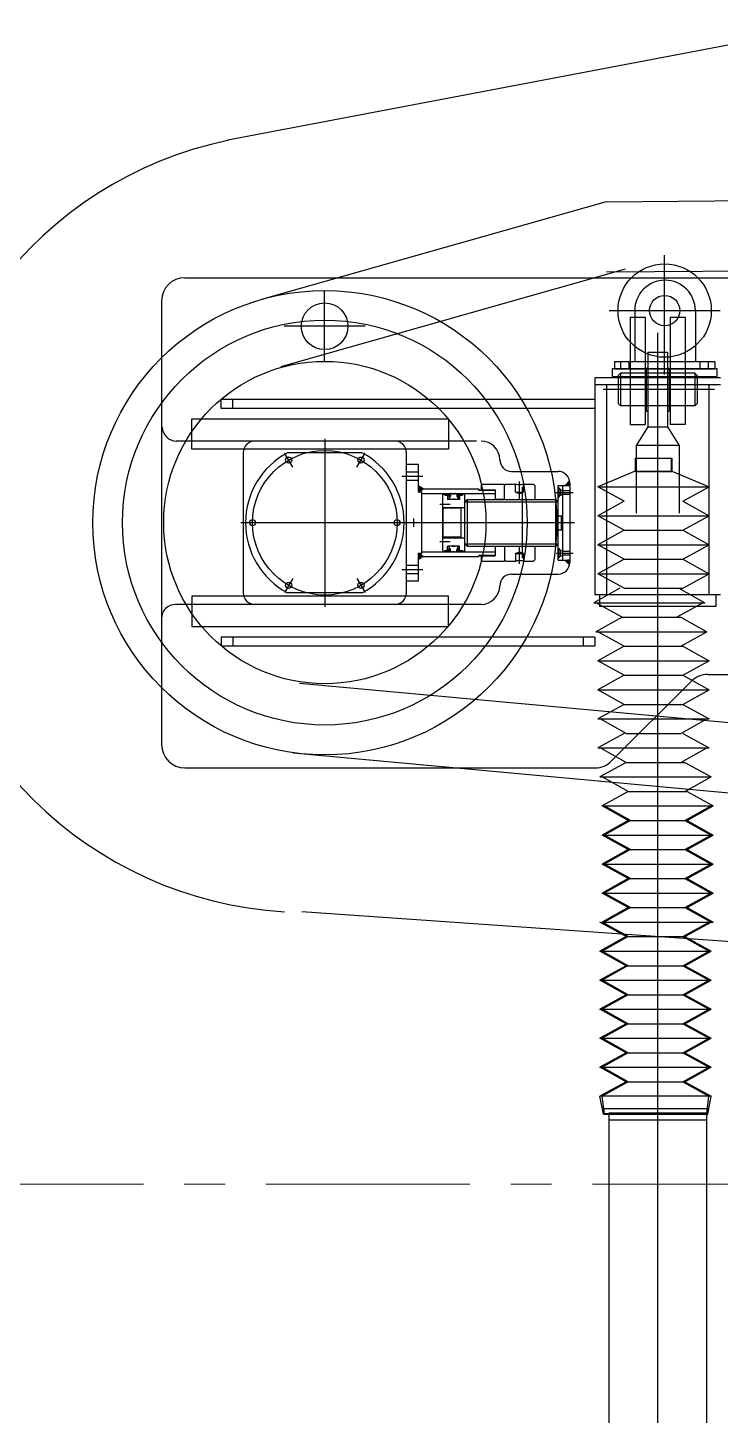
# Model space of a CAD drawing. Extents: x -114252 to 133381, y -28335 to 130380.
# Drawn here: x 59206 to 60690, y 11114 to 14087 of the extents above; entities that cross this region are included whole.
import ezdxf

# ---------------------------------------------------------------- set-up
doc = ezdxf.new("R2010")
doc.units = 0
doc.header["$LTSCALE"] = 3.5
doc.header["$MEASUREMENT"] = 0
doc.linetypes.add('CENTER', pattern=[2, 1.25, -0.25, 0.25, -0.25])
doc.layers.get('0').update_dxf_attribs({"linetype": 'CONTINUOUS'})
doc.layers.add('CENTRELINES', color=1, linetype='CENTER', lineweight=5)
doc.layers.add('piplayeq', color=200, linetype='CONTINUOUS')

# ---------------------------------------------------------------- blocks, each defined once
blk = doc.blocks.new('tensioner_profile')
h = blk.add_hatch()
h.set_pattern_fill('_USER', color=256, angle=135, style=0, pattern_type=0)
h.set_pattern_definition([(315, (56203.4401, 3359.193), (0.707106781, 0.707106781), [])])
h.paths.add_polyline_path([(-2994.4, 1351.1), (-2998.4, 1351.1), (-2998.4, 1337.4), (-2987.4, 1344.1)])
h.paths.add_polyline_path([(-2998.4, 1482.1), (-2994.4, 1482.1), (-2987.4, 1489.1), (-2998.4, 1495.8)])
h = blk.add_hatch()
h.set_pattern_fill('_USER', color=256, scale=0.1, angle=135, style=0, pattern_type=0)
h.set_pattern_definition([(315, (56121.64565, 2061.51827), (0.07071067812, 0.07071067812), [])])
h.paths.add_polyline_path([(-2684.1, 1336.6), (-2673.9, 1326.6, 0.050253), (-2673.4, 1331.6), (-2673.4, 1336.6)])
h.paths.add_polyline_path([(-2673.4, 1501.6, 0.050253), (-2673.9, 1506.6), (-2683.4, 1496.6), (-2673.4, 1496.6)])
h = blk.add_hatch()
h.set_pattern_fill('ANSI31', color=256, scale=20, angle=90, style=0)
h.set_pattern_definition([(45, (56181.4401, 1576.2352), (1.76776695, -1.76776695), [])])
h.paths.add_polyline_path([(-2941.4, 1479.1), (-2932.7, 1479.1), (-2932.7, 1474.6, -0.414214), (-2933.3, 1474), (-2934.5, 1474, -0.342487), (-2935.1, 1474.5), (-2935.1, 1475.7), (-2941.4, 1475.7)])
h = blk.add_hatch()
h.set_pattern_fill('ANSI31', color=256, scale=20, angle=90, style=0)
h.set_pattern_definition([(45, (56184.4401, 1576.2352), (1.76776695, -1.76776695), [])])
h.paths.add_polyline_path([(-2910.3, 1474, 0.342487), (-2909.7, 1474.5), (-2909.7, 1472.9, 0.342487), (-2910.3, 1473.4), (-2911.5, 1473.4, -0.414214), (-2912.7, 1474.6), (-2912.7, 1478.3), (-2915.2, 1479.1), (-2915.2, 1473.8, 0.238005), (-2914.7, 1472.8), (-2913.6, 1472.5, -0.323836), (-2912.7, 1471.3), (-2912.7, 1466.6), (-2909.7, 1467.1), (-2909.7, 1475.7), (-2903.3, 1475.7), (-2903.3, 1479.1), (-2912.1, 1479.1), (-2912.1, 1474.6, 0.414214), (-2911.5, 1474)])
h = blk.add_hatch()
h.set_pattern_fill('ANSI31', color=256, scale=20, angle=90, style=0)
h.set_pattern_definition([(315, (56181.4401, 1256.9416), (1.76776695, 1.76776695), [])])
h.paths.add_polyline_path([(-2941.4, 1354.1), (-2932.7, 1354.1), (-2932.7, 1358.6, 0.414214), (-2933.3, 1359.2), (-2934.5, 1359.2, 0.342487), (-2935.1, 1358.7), (-2935.1, 1357.5), (-2941.4, 1357.5)])
h = blk.add_hatch()
h.set_pattern_fill('ANSI31', color=256, scale=20, angle=90, style=0)
h.set_pattern_definition([(315, (56184.4401, 1256.9416), (1.76776695, 1.76776695), [])])
h.paths.add_polyline_path([(-2910.3, 1359.2, -0.342487), (-2909.7, 1358.7), (-2909.7, 1360.2, -0.342487), (-2910.3, 1359.8), (-2911.5, 1359.8, 0.414214), (-2912.7, 1358.6), (-2912.7, 1354.9), (-2915.2, 1354.1), (-2915.2, 1359.4, -0.238005), (-2914.7, 1360.3), (-2913.6, 1360.7, 0.323836), (-2912.7, 1361.9), (-2912.7, 1366.6), (-2909.7, 1366.1), (-2909.7, 1357.5), (-2903.3, 1357.5), (-2903.3, 1354.1), (-2912.1, 1354.1), (-2912.1, 1358.6, -0.414214), (-2911.5, 1359.2)])
for p, q in [((-2138, 2477), (-3406.5, 2236)), ((-2595.6, 2104.2), (2374.4, 2142.6)), ((-2595.6, 2104.2), (-3333.9, 1895.1)), ((-2594.4, 1954.2), (2375.5, 1992.6)), ((-3498.4, 1941.6), (-2098.4, 1941.6)), ((-2554.7, 1959.8), (-3293, 1750.8)), ((-3548.4, 1891.6), (-3548.4, 941.6)), ((-2544, 1856.9), (-2544, 1626.9)), ((-2544, 1856.9), (-2512, 1856.9)), ((-2512, 1856.9), (-2512, 1626.9)), ((-2458, 1856.9), (-2458, 1626.9)), ((-2458, 1856.9), (-2426, 1856.9)), ((-2426, 1856.9), (-2426, 1626.9)), ((-2485, 1823.7), (-2485, -2314.6)), ((-2563.8, 1746.1), (-2563.8, 1762.1)), ((-2546.3, 1746.1), (-2546.3, 1762.1)), ((-2506, 1781.9), (-2464, 1781.9)), ((-2506, 1781.9), (-2506, 1621.9)), ((-2464, 1781.9), (-2464, 1621.9)), ((-2393.8, 1746.1), (-2393.8, 1762.1)), ((-2376.3, 1746.1), (-2376.3, 1762.1)), ((-2620, 1727.1), (-2620, 1262.1)), ((-2350, 1727.1), (-2620, 1727.1)), ((-2565, 1736.9), (-2570, 1731.9)), ((-2570, 1731.9), (-2570, 1671.9)), ((-2405, 1736.9), (-2565, 1736.9)), ((-2565, 1736.9), (-2565, 1666.9)), ((-2509.5, 1747.9), (-2509.5, 1655.9)), ((-2509.5, 1747.9), (-2506, 1747.9)), ((-2464, 1747.9), (-2460.5, 1747.9)), ((-2460.5, 1747.9), (-2460.5, 1655.9)), ((-2400, 1731.9), (-2405, 1736.9)), ((-2405, 1736.9), (-2405, 1666.9)), ((-2400, 1731.9), (-2400, 1671.9)), ((-2350, 1712.1), (-2620, 1712.1)), ((-2363.4, 1701.9), (-2601.6, 1701.9)), ((-2595, 1712.1), (-2595, 1262.1)), ((-2375, 1712.1), (-2375, 1262.1)), ((-2620.4, 1680.7), (-3420.4, 1680.7)), ((-3420.4, 1661.6), (-3420.4, 1680.7)), ((-3395.4, 1661.6), (-3395.4, 1680.7)), ((-2570, 1671.9), (-2565, 1666.9)), ((-2405, 1666.9), (-2565, 1666.9)), ((-2400, 1671.9), (-2405, 1666.9)), ((-2620, 1661.6), (-3420.4, 1661.6)), ((-2509.5, 1655.9), (-2506, 1655.9)), ((-2464, 1655.9), (-2460.5, 1655.9)), ((-2544, 1626.9), (-2512, 1626.9)), ((-2506, 1621.9), (-2531, 1581.9)), ((-2506, 1621.9), (-2464, 1621.9)), ((-2464, 1621.9), (-2439, 1581.9)), ((-2426, 1626.9), (-2458, 1626.9)), ((-2873.4, 1591.6), (-3516.8, 1591.6)), ((-3198.4, 1596.6), (-3198.4, 1236.6)), ((-2439, 1581.9), (-2531, 1581.9)), ((-2531, 1581.9), (-2531, 1436.9)), ((-2439, 1581.9), (-2439, 1436.9)), ((-3267.1, 1535.7), (-3284.6, 1566)), ((-3118.4, 1566.6), (-3278.4, 1566.6)), ((-3129.6, 1535.7), (-3112.1, 1566)), ((-2823.4, 1551.6), (-2823.4, 1551.6)), ((-2532.9, 1555.3), (-2454.5, 1555.2)), ((-2532.9, 1555.3), (-2532.9, 1527.2)), ((-2454.5, 1555.2), (-2454.5, 1527.2)), ((-3033.4, 1516.6), (-2988.4, 1516.6)), ((-2998.4, 1541.6), (-3023.4, 1541.6)), ((-3023.4, 1525.6), (-2998.4, 1525.6)), ((-2998.4, 1541.6), (-2998.4, 1482.1)), ((-2823.4, 1541.6), (-2823.4, 1541.6)), ((-2823.4, 1541.6), (-2823.4, 1541.6)), ((-2798.4, 1526.6), (-2698.4, 1526.6)), ((-2532.9, 1527.2), (-2612.9, 1493.9)), ((-2532.9, 1527.2), (-2454.5, 1527.2)), ((-2454.5, 1527.2), (-2374.6, 1493.9)), ((-3023.4, 1507.6), (-2998.4, 1507.6)), ((-2987.4, 1489.1), (-2998.4, 1495.8)), ((-2987.4, 1489.1), (-2994.4, 1482.1)), ((-2987.4, 1489.1), (-2868.4, 1489.1)), ((-2868.4, 1486.1), (-2868.4, 1489.1)), ((-2868.4, 1487.1), (-2833.4, 1487.1)), ((-2863.4, 1499.1), (-2813.4, 1499.1)), ((-2863.4, 1499.1), (-2863.4, 1487.1)), ((-2833.4, 1487.1), (-2833.4, 1466.6)), ((-2810.4, 1499.1), (-2813.4, 1496.1)), ((-2813.4, 1466.6), (-2813.4, 1499.1)), ((-2810.4, 1499.1), (-2789.4, 1499.1)), ((-2789.4, 1482.1), (-2789.4, 1499.1)), ((-2780.9, 1466.6), (-2780.9, 1505.1)), ((-2772.4, 1499.1), (-2751.4, 1499.1)), ((-2772.4, 1482.1), (-2772.4, 1499.1)), ((-2751.4, 1499.1), (-2748.4, 1496.1)), ((-2748.4, 1496.1), (-2748.4, 1466.6)), ((-2698.4, 1336.6), (-2698.4, 1496.6)), ((-2698.4, 1496.6), (-2673.4, 1496.6)), ((-2698.4, 1491.6), (-2697.1, 1491.6)), ((-2697.1, 1491.6), (-2697.1, 1471.6)), ((-2697.1, 1491.6), (-2692.9, 1487.1)), ((-2692.9, 1487.1), (-2692.9, 1476.1)), ((-2692.9, 1487.1), (-2688.4, 1487.1)), ((-2688.4, 1336.6), (-2688.4, 1496.6)), ((-2683.4, 1496.6), (-2673.9, 1506.6)), ((-2673.4, 1501.6), (-2673.4, 1331.6)), ((-2556.7, 1462.8), (-2612.9, 1493.9)), ((-2612.9, 1493.9), (-2374.6, 1493.9)), ((-2430.8, 1462.8), (-2374.6, 1493.9)), ((-2991.4, 1482.1), (-2998.4, 1482.1)), ((-2991.4, 1482.1), (-2991.4, 1351.1)), ((-2991.4, 1479.1), (-2833.4, 1479.1)), ((-2952.2, 1456.5), (-2929.7, 1456.5)), ((-2946.4, 1476.6), (-2946.4, 1356.6)), ((-2944.9, 1478.1), (-2941.4, 1478.1)), ((-2941.4, 1479.1), (-2941.4, 1475.7)), ((-2941.4, 1475.7), (-2935.1, 1475.7)), ((-2935.1, 1475.7), (-2935.1, 1466.6)), ((-2932.1, 1466.6), (-2935.1, 1467.1)), ((-2909.7, 1466.6), (-2935.1, 1466.6)), ((-2934.5, 1474), (-2933.3, 1474)), ((-2934.5, 1473.4), (-2933.3, 1473.4)), ((-2932.7, 1479.1), (-2932.7, 1474.6)), ((-2929.6, 1479.1), (-2932.1, 1478.3)), ((-2932.1, 1478.3), (-2932.1, 1474.6)), ((-2932.1, 1471.3), (-2932.1, 1466.6)), ((-2931.4, 1471.3), (-2931.4, 1466.6)), ((-2930.1, 1472.8), (-2931.2, 1472.5)), ((-2929.8, 1472.3), (-2931, 1471.9)), ((-2929.6, 1479.1), (-2929.6, 1473.8)), ((-2927.1, 1479), (-2929, 1478.3)), ((-2929, 1478.3), (-2929, 1473.8)), ((-2917.6, 1479), (-2915.8, 1478.3)), ((-2915.8, 1478.3), (-2915.8, 1473.8)), ((-2915.2, 1479.1), (-2915.2, 1473.8)), ((-2915.2, 1479.1), (-2912.7, 1478.3)), ((-2914.9, 1472.3), (-2913.7, 1471.9)), ((-2914.7, 1472.8), (-2913.6, 1472.5)), ((-2913.3, 1471.3), (-2913.3, 1466.6)), ((-2912.7, 1478.3), (-2912.7, 1474.6)), ((-2912.7, 1471.3), (-2912.7, 1466.6)), ((-2912.7, 1466.6), (-2909.7, 1467.1)), ((-2912.1, 1479.1), (-2912.1, 1474.6)), ((-2910.3, 1474), (-2911.5, 1474)), ((-2910.3, 1473.4), (-2911.5, 1473.4)), ((-2909.7, 1475.7), (-2909.7, 1466.6)), ((-2909.7, 1475.7), (-2903.3, 1475.7)), ((-2903.3, 1479.1), (-2903.3, 1475.7)), ((-2899.9, 1478.1), (-2903.3, 1478.1)), ((-2898.4, 1356.6), (-2898.4, 1476.6)), ((-2893.4, 1466.6), (-2898.4, 1461.5)), ((-2898.4, 1461.5), (-2698.4, 1461.5)), ((-2893.4, 1466.6), (-2703.4, 1466.6)), ((-2893.4, 1466.6), (-2893.4, 1366.6)), ((-2868.4, 1486.1), (-2833.4, 1486.1)), ((-2833.4, 1467.1), (-2813.4, 1467.1)), ((-2789.4, 1482.1), (-2780.9, 1479.1)), ((-2789.4, 1482.1), (-2772.4, 1482.1)), ((-2780.9, 1479.1), (-2772.4, 1482.1)), ((-2703.9, 1481.6), (-2665.8, 1481.6)), ((-2703.4, 1466.6), (-2698.4, 1461.6)), ((-2703.4, 1366.6), (-2703.4, 1466.6)), ((-2698.4, 1471.6), (-2697.1, 1471.6)), ((-2697.1, 1471.6), (-2692.9, 1476.1)), ((-2692.9, 1476.1), (-2688.4, 1476.1)), ((-2688.4, 1485.6), (-2673.4, 1485.6)), ((-2688.4, 1477.6), (-2673.4, 1477.6)), ((-2556.7, 1462.8), (-2612.9, 1431.7)), ((-2430.8, 1462.8), (-2374.6, 1431.7)), ((-2946.4, 1449.1), (-2898.4, 1449.1)), ((-2944.9, 1449.1), (-2946.4, 1447.6)), ((-2906.4, 1447.6), (-2946.4, 1447.6)), ((-2944.9, 1384.1), (-2944.9, 1449.1)), ((-2906.4, 1384.1), (-2906.4, 1449.1)), ((-2698.4, 1431.6), (-2688.4, 1431.6)), ((-2690.4, 1430.6), (-2691.4, 1431.6)), ((-2691.4, 1401.6), (-2691.4, 1431.6)), ((-2690.4, 1402.6), (-2690.4, 1430.6)), ((-2556.7, 1400.6), (-2612.9, 1431.7)), ((-2612.9, 1431.7), (-2374.6, 1431.7)), ((-2430.8, 1400.6), (-2374.6, 1431.7)), ((-2663.6, 1416.6), (-3378.4, 1416.6)), ((-3007.4, 1407.8), (-3007.4, 1425.4)), ((-2698.4, 1401.6), (-2688.4, 1401.6)), ((-2691.4, 1401.6), (-2690.4, 1402.6)), ((-2556.9, 1400.7), (-2613.1, 1369.6)), ((-2556.7, 1400.6), (-2430.8, 1400.6)), ((-2431, 1400.7), (-2374.8, 1369.6)), ((-2952.2, 1376.7), (-2929.7, 1376.7)), ((-2944.9, 1384.1), (-2946.4, 1385.6)), ((-2906.4, 1385.6), (-2946.4, 1385.6)), ((-2946.4, 1384.1), (-2898.4, 1384.1)), ((-2898.4, 1371.6), (-2698.4, 1371.6)), ((-2893.4, 1366.6), (-2898.4, 1371.5)), ((-2703.4, 1366.6), (-2698.4, 1371.6)), ((-2613.1, 1369.6), (-2374.8, 1369.6)), ((-2556.9, 1338.5), (-2613.1, 1369.6)), ((-2431, 1338.5), (-2374.8, 1369.6)), ((-2998.4, 1351.1), (-2998.4, 1291.6)), ((-2991.4, 1351.1), (-2998.4, 1351.1)), ((-2987.4, 1344.1), (-2998.4, 1337.4)), ((-2987.4, 1344.1), (-2994.4, 1351.1)), ((-2991.4, 1354.1), (-2833.4, 1354.1)), ((-2987.4, 1344.1), (-2868.4, 1344.1)), ((-2944.9, 1355.1), (-2941.4, 1355.1)), ((-2941.4, 1357.5), (-2935.1, 1357.5)), ((-2941.4, 1354.1), (-2941.4, 1357.5)), ((-2935.1, 1357.5), (-2935.1, 1366.6)), ((-2909.7, 1366.6), (-2935.1, 1366.6)), ((-2932.1, 1366.6), (-2935.1, 1366.1)), ((-2934.5, 1359.8), (-2933.3, 1359.8)), ((-2934.5, 1359.2), (-2933.3, 1359.2)), ((-2932.7, 1354.1), (-2932.7, 1358.6)), ((-2932.1, 1361.9), (-2932.1, 1366.6)), ((-2932.1, 1354.9), (-2932.1, 1358.6)), ((-2929.6, 1354.1), (-2932.1, 1354.9)), ((-2931.4, 1361.9), (-2931.4, 1366.6)), ((-2930.1, 1360.3), (-2931.2, 1360.7)), ((-2929.8, 1360.9), (-2931, 1361.3)), ((-2929.6, 1354.1), (-2929.6, 1359.4)), ((-2929, 1354.8), (-2929, 1359.4)), ((-2927.1, 1354.2), (-2929, 1354.8)), ((-2917.6, 1354.2), (-2915.8, 1354.8)), ((-2915.8, 1354.8), (-2915.8, 1359.4)), ((-2915.2, 1354.1), (-2915.2, 1359.4)), ((-2915.2, 1354.1), (-2912.7, 1354.9)), ((-2914.9, 1360.9), (-2913.7, 1361.3)), ((-2914.7, 1360.3), (-2913.6, 1360.7)), ((-2913.3, 1361.9), (-2913.3, 1366.6)), ((-2912.7, 1361.9), (-2912.7, 1366.6)), ((-2912.7, 1366.6), (-2909.7, 1366.1)), ((-2912.7, 1354.9), (-2912.7, 1358.6)), ((-2912.1, 1354.1), (-2912.1, 1358.6)), ((-2910.3, 1359.8), (-2911.5, 1359.8)), ((-2910.3, 1359.2), (-2911.5, 1359.2)), ((-2909.7, 1357.5), (-2909.7, 1366.6)), ((-2909.7, 1357.5), (-2903.3, 1357.5)), ((-2903.3, 1354.1), (-2903.3, 1357.5)), ((-2899.9, 1355.1), (-2903.3, 1355.1)), ((-2893.4, 1366.6), (-2703.4, 1366.6)), ((-2868.4, 1347.1), (-2833.4, 1347.1)), ((-2868.4, 1347.1), (-2868.4, 1344.1)), ((-2868.4, 1346.1), (-2833.4, 1346.1)), ((-2863.4, 1346.1), (-2863.4, 1334.1)), ((-2833.4, 1366.6), (-2833.4, 1346.1)), ((-2833.4, 1366.1), (-2813.4, 1366.1)), ((-2813.4, 1366.6), (-2813.4, 1334.1)), ((-2789.4, 1351.1), (-2780.9, 1354.1)), ((-2789.4, 1351.1), (-2789.4, 1334.1)), ((-2789.4, 1351.1), (-2772.4, 1351.1)), ((-2780.9, 1328.3), (-2780.9, 1366.6)), ((-2780.9, 1354.1), (-2772.4, 1351.1)), ((-2772.4, 1351.1), (-2772.4, 1334.1)), ((-2748.4, 1366.6), (-2748.4, 1337.1)), ((-2701.5, 1351.6), (-2665.8, 1351.6)), ((-2698.4, 1361.6), (-2697.1, 1361.6)), ((-2698.4, 1341.6), (-2697.1, 1341.6)), ((-2697.1, 1361.6), (-2692.9, 1357.1)), ((-2697.1, 1341.6), (-2697.1, 1361.6)), ((-2697.1, 1341.6), (-2692.9, 1346.1)), ((-2692.9, 1357.1), (-2688.4, 1357.1)), ((-2692.9, 1346.1), (-2692.9, 1357.1)), ((-2692.9, 1346.1), (-2688.4, 1346.1)), ((-2688.4, 1355.6), (-2673.4, 1355.6)), ((-2688.4, 1347.6), (-2673.4, 1347.6)), ((-2556.9, 1338.5), (-2613.1, 1307.4)), ((-2556.9, 1338.5), (-2431, 1338.5)), ((-2556.9, 1338.5), (-2440.1, 1338.5)), ((-2431, 1338.5), (-2374.8, 1307.4)), ((-3033.4, 1316.6), (-2988.4, 1316.6)), ((-3023.4, 1325.6), (-2998.4, 1325.6)), ((-2863.4, 1334.1), (-2813.4, 1334.1)), ((-2810.4, 1334.1), (-2813.4, 1337.1)), ((-2810.4, 1334.1), (-2789.4, 1334.1)), ((-2772.4, 1334.1), (-2751.4, 1334.1)), ((-2748.4, 1337.1), (-2751.4, 1334.1)), ((-2698.4, 1336.6), (-2673.4, 1336.6)), ((-2684.1, 1336.6), (-2673.9, 1326.6)), ((-3267.1, 1297.5), (-3284.6, 1267.2)), ((-3129.6, 1297.5), (-3112.1, 1267.2)), ((-3023.4, 1307.6), (-2998.4, 1307.6)), ((-2998.4, 1291.6), (-3023.4, 1291.6)), ((-2823.4, 1291.6), (-2823.4, 1291.6)), ((-2823.4, 1281.6), (-2823.4, 1281.6)), ((-2798.4, 1306.6), (-2698.4, 1306.6)), ((-2613.1, 1307.4), (-2374.8, 1307.4)), ((-2556.9, 1276.3), (-2613.1, 1307.4)), ((-2431, 1276.3), (-2374.8, 1307.4)), ((-3118.4, 1266.6), (-3278.4, 1266.6)), ((-2565.9, 1276.4), (-2622, 1245.3)), ((-2350, 1262.1), (-2620, 1262.1)), ((-2610, 1262.1), (-2610, 1237.1)), ((-2556.9, 1276.3), (-2431, 1276.3)), ((-2556.9, 1276.3), (-2440.1, 1276.3)), ((-2439.9, 1276.4), (-2383.8, 1245.3)), ((-2360, 1262.1), (-2360, 1237.1)), ((-2863.4, 1241.6), (-3518.4, 1241.6)), ((-2622, 1245.3), (-2383.8, 1245.3)), ((-2360, 1237.1), (-2610, 1237.1)), ((-2561.4, 1214.2), (-2617.6, 1183.1)), ((-2561.4, 1214.2), (-2435.5, 1214.2)), ((-2561.4, 1214.2), (-2444.6, 1214.2)), ((-2561.4, 1214.2), (-2444.6, 1214.2)), ((-2435.5, 1214.2), (-2379.3, 1183.1)), ((-2620, 1171.6), (-3420.4, 1171.6)), ((-3420.4, 1171.6), (-3420.4, 1152.5)), ((-3395.4, 1171.6), (-3395.4, 1152.5)), ((-2645, 1171.6), (-2645, 1152.5)), ((-2620, 1171.6), (-2620, 1152.5)), ((-2617.6, 1183.1), (-2379.3, 1183.1)), ((-2435.5, 1152), (-2379.3, 1183.1)), ((-2620.4, 1152.5), (-3420.4, 1152.5)), ((-2556.9, 1152), (-2613.1, 1120.9)), ((-2556.9, 1152), (-2431, 1152)), ((-2556.9, 1152), (-2440.1, 1152)), ((-2431, 1152), (-2374.8, 1120.9)), ((-2556.9, 1089.8), (-2613.1, 1120.9)), ((-2613.1, 1120.9), (-2374.8, 1120.9)), ((-2431, 1089.8), (-2374.8, 1120.9)), ((-3252.6, 1073.3), (-2231.4, 979.8)), ((-2556.9, 1089.8), (-2613.1, 1058.7)), ((-2583.7, 906.3), (-2413.1, 1076.9)), ((-2556.9, 1089.8), (-2431, 1089.8)), ((-2556.9, 1089.8), (-2440.1, 1089.8)), ((-2431, 1089.8), (-2374.8, 1058.7)), ((-2377.7, 1091.6), (-2098.4, 1091.6)), ((-2556.9, 1027.6), (-2613.1, 1058.7)), ((-2613.1, 1058.7), (-2374.8, 1058.7)), ((-2431, 1027.6), (-2374.8, 1058.7)), ((-2556.9, 1027.6), (-2613.1, 996.5)), ((-2556.9, 1027.6), (-2431, 1027.6)), ((-2431, 1027.6), (-2374.8, 996.5)), ((-2613.1, 996.5), (-2374.8, 996.5)), ((-2556.9, 965.4), (-2613.1, 934.3)), ((-2552.5, 965.4), (-2435.7, 965.4)), ((-2431, 965.4), (-2374.8, 934.3)), ((-3266.3, 923.9), (-2245.1, 830.4)), ((-2613.1, 934.3), (-2374.8, 934.3)), ((-2552.4, 903.2), (-2608.6, 872.1)), ((-2552.5, 903.2), (-2435.7, 903.2)), ((-2552.5, 903.2), (-2435.7, 903.2)), ((-2552.4, 903.2), (-2426.5, 903.2)), ((-2426.5, 903.2), (-2370.3, 872.1)), ((-3498.4, 891.6), (-2619, 891.6)), ((-2608.6, 872.1), (-2370.3, 872.1)), ((-2426.5, 841), (-2370.3, 872.1)), ((-2548, 841), (-2604.1, 809.9)), ((-2548, 841), (-2422, 841)), ((-2548, 841), (-2431.2, 841)), ((-2422, 841), (-2365.9, 809.9)), ((-2548, 778.8), (-2604.1, 809.9)), ((-2604.1, 809.9), (-2365.9, 809.9)), ((-2422, 778.8), (-2365.9, 809.9)), ((-2548, 778.8), (-2604.1, 747.7)), ((-2548, 778.8), (-2422, 778.8)), ((-2422, 778.8), (-2365.9, 747.7)), ((-2548, 716.6), (-2604.1, 747.7)), ((-2604.1, 747.7), (-2365.9, 747.7)), ((-2422, 716.6), (-2365.9, 747.7)), ((-2548, 716.6), (-2604.1, 685.5)), ((-2548, 716.6), (-2422, 716.6)), ((-2422, 716.6), (-2365.9, 685.5)), ((-2604.1, 685.5), (-2365.9, 685.5)), ((-2548, 654.4), (-2604.1, 685.5)), ((-2422, 654.4), (-2365.9, 685.5)), ((-2548, 654.4), (-2604.1, 623.3)), ((-2548, 654.4), (-2422, 654.4)), ((-2422, 654.4), (-2365.9, 623.3)), ((-2604.1, 623.3), (-2365.9, 623.3)), ((-2548, 592.2), (-2604.1, 623.3)), ((-2422, 592.2), (-2365.9, 623.3)), ((-2045, 499.4), (-3247.8, 583.4)), ((-2548, 592.2), (-2604.1, 561.1)), ((-2548, 592.2), (-2422, 592.2)), ((-2548, 592.2), (-2431.2, 592.2)), ((-2422, 592.2), (-2365.9, 561.1)), ((-2552.4, 530), (-2608.6, 561.1)), ((-2604.1, 561.1), (-2365.9, 561.1)), ((-2426.5, 530), (-2370.3, 561.1)), ((-2552.4, 530), (-2608.6, 498.9)), ((-2552.4, 530), (-2426.5, 530)), ((-2426.5, 530), (-2370.3, 498.9)), ((-2552.4, 467.8), (-2608.6, 498.9)), ((-2608.6, 498.9), (-2370.3, 498.9)), ((-2426.5, 467.8), (-2370.3, 498.9)), ((-2552.4, 467.8), (-2608.6, 436.7)), ((-2552.4, 467.8), (-2426.5, 467.8)), ((-2552.4, 467.8), (-2435.7, 467.8)), ((-2426.5, 467.8), (-2370.3, 436.7)), ((-2552.4, 405.7), (-2608.6, 436.7)), ((-2608.6, 436.7), (-2370.3, 436.7)), ((-2426.5, 405.7), (-2370.3, 436.7)), ((-2552.4, 405.7), (-2608.6, 374.6)), ((-2552.4, 405.7), (-2426.5, 405.7)), ((-2552.4, 405.7), (-2435.7, 405.7)), ((-2426.5, 405.7), (-2370.3, 374.6)), ((-2552.4, 343.5), (-2608.6, 374.6)), ((-2608.6, 374.6), (-2370.3, 374.6)), ((-2426.5, 343.5), (-2370.3, 374.6)), ((-2552.4, 343.5), (-2608.6, 312.4)), ((-2552.4, 343.5), (-2426.5, 343.5)), ((-2426.5, 343.5), (-2370.3, 312.4)), ((-2552.4, 281.3), (-2608.6, 312.4)), ((-2608.6, 312.4), (-2370.3, 312.4)), ((-2426.5, 281.3), (-2370.3, 312.4)), ((-2552.4, 281.3), (-2608.6, 250.2)), ((-2552.4, 281.3), (-2426.5, 281.3)), ((-2552.4, 281.3), (-2435.7, 281.3)), ((-2426.5, 281.3), (-2370.3, 250.2)), ((-2552.4, 219.1), (-2608.6, 250.2)), ((-2608.6, 250.2), (-2370.3, 250.2)), ((-2426.5, 219.1), (-2370.3, 250.2)), ((-2552.4, 219.1), (-2608.6, 188)), ((-2552.4, 219.1), (-2426.5, 219.1)), ((-2426.5, 219.1), (-2370.3, 188)), ((-2370.3, 188), (-2608.6, 188)), ((-2600.9, 149.4), (-2608.6, 188)), ((-2377.8, 149.4), (-2370.1, 188)), ((-2600.9, 149.4), (-2377.8, 149.4)), ((-2377.5, 161.3), (-2600.6, 161.3)), ((-2590, 151.9), (-2590, -1448.1)), ((-2380, 151.9), (-2590, 151.9)), ((-2380, 151.9), (-2380, -1448.1)), ((-2380, 136.9), (-2590, 136.9))]:
    blk.add_line(p, q)
at = {"ltscale": 0.3}
for p, q in [((-2470, 1734), (-2470, 1989.9)), ((-2588.8, 1871.1), (-2351.2, 1871.1))]:
    blk.add_line(p, q, dxfattribs=at)
at = {"ltscale": 10}
for p, q in [((-3198.8, 1762.4), (-3198.8, 1912.7)), ((-3112, 1837.5), (-3285.7, 1837.5))]:
    blk.add_line(p, q, dxfattribs=at)
at = {"linetype": 'Continuous'}
for p, q in [((-2534.2, 1871.1), (-2534.2, 1762.1)), ((-2404.2, 1871.1), (-2404.2, 1762.1)), ((-2577.5, 1762.1), (-2577.5, 1746.1)), ((-2577.5, 1762.1), (-2362.5, 1762.1)), ((-2362.5, 1762.1), (-2362.5, 1746.1)), ((-2577.5, 1746.1), (-2362.5, 1746.1))]:
    blk.add_line(p, q, dxfattribs=at)
at = {"ltscale": 0.05}
for p, q in [((-2531.1, 1555.3), (-2531.1, 1526.1)), ((-2456.3, 1555.2), (-2456.3, 1526)), ((-2531.1, 1526.1), (-2456.3, 1526)), ((-2561.3, 1214.2), (-2617.5, 1245.2)), ((-2444.4, 1214.2), (-2388.3, 1245.3)), ((-2556.8, 1152), (-2613, 1183)), ((-2552.3, 965.4), (-2608.5, 996.5)), ((-2435.5, 965.4), (-2379.3, 996.5)), ((-2552.3, 903.2), (-2608.5, 934.3)), ((-2435.5, 903.2), (-2379.3, 934.3)), ((-2547.9, 841), (-2604, 872.1)), ((-2543.4, 778.8), (-2599.6, 809.9)), ((-2426.5, 778.8), (-2370.3, 809.9)), ((-2543.4, 778.8), (-2599.6, 747.7)), ((-2426.5, 778.8), (-2370.3, 747.7)), ((-2543.4, 716.6), (-2599.6, 747.7)), ((-2426.5, 716.6), (-2370.3, 747.7)), ((-2543.4, 716.6), (-2599.6, 685.5)), ((-2426.5, 716.6), (-2370.3, 685.5)), ((-2543.4, 654.4), (-2599.6, 685.5)), ((-2426.5, 654.4), (-2370.3, 685.5)), ((-2543.4, 654.4), (-2599.6, 623.3)), ((-2426.5, 654.4), (-2370.3, 623.3)), ((-2543.4, 592.2), (-2599.6, 623.3)), ((-2426.5, 592.2), (-2370.3, 623.3)), ((-2543.4, 592.2), (-2599.6, 561.1)), ((-2426.5, 592.2), (-2370.3, 561.1)), ((-2547.9, 530), (-2604, 561.1)), ((-2431, 530), (-2374.8, 561.1)), ((-2547.9, 530), (-2604, 499)), ((-2431, 530), (-2374.8, 498.9)), ((-2547.9, 467.8), (-2604, 498.9)), ((-2431, 467.8), (-2374.8, 498.9)), ((-2547.9, 467.9), (-2604, 436.8)), ((-2431, 467.8), (-2374.8, 436.8)), ((-2547.9, 405.6), (-2604, 436.7)), ((-2431, 405.6), (-2374.8, 436.7)), ((-2547.9, 405.7), (-2604, 374.6)), ((-2431, 405.7), (-2374.8, 374.6)), ((-2547.9, 343.4), (-2604, 374.5)), ((-2431, 343.5), (-2374.8, 374.5)), ((-2547.9, 343.5), (-2604, 312.4)), ((-2431, 343.5), (-2374.8, 312.4)), ((-2547.9, 281.3), (-2604, 312.3)), ((-2431, 281.3), (-2374.8, 312.4)), ((-2547.9, 281.3), (-2604, 250.2)), ((-2431, 281.3), (-2374.8, 250.2)), ((-2547.9, 219.1), (-2604, 250.1)), ((-2431, 219.1), (-2374.8, 250.2)), ((-2547.9, 219.1), (-2604, 188)), ((-2431.2, 219.1), (-2375, 188)), ((-2431, 219.1), (-2374.8, 188)), ((-2599.2, 150.5), (-2603.9, 188)), ((-2379.5, 150.5), (-2375, 188)), ((-2379.5, 150.5), (-2599.2, 150.5))]:
    blk.add_line(p, q, dxfattribs=at)
at = {"ltscale": 2}
blk.add_line((-2774.9, 1340.8), (-2774.9, 1492.6), dxfattribs=at)
for points in [[(-2582.5, 1730.1), (-2357.5, 1730.1), (-2357.5, 1746.1), (-2582.5, 1746.1)], [(-2933.4, 1574.1), (-3483.4, 1574.1), (-3483.4, 1639.1), (-2933.4, 1639.1)], [(-2933.4, 1259.1), (-3483.4, 1259.1), (-3483.4, 1194.1), (-2933.4, 1194.1)]]:
    blk.add_lwpolyline(points, close=True)
for points in [[(-3348.4, 1591.6, 0.414214), (-3373.4, 1566.6), (-3373.4, 1266.6, 0.414214), (-3348.4, 1241.6)], [(-3048.4, 1241.6, 0.414214), (-3023.4, 1266.6), (-3023.4, 1566.6, 0.414214), (-3048.4, 1591.6)]]:
    blk.add_lwpolyline(points, format="xyb")
for centre, radius in [((-2470, 1871.1), 100), ((-3198.4, 1416.6), 497.3), ((-2470, 1871.1), 32.5), ((-3198.8, 1837.5), 50), ((-3198.4, 1416.6), 155), ((-3275.9, 1550.8), 6.5), ((-3120.9, 1550.8), 6.5), ((-3353.4, 1416.6), 6.5), ((-3043.4, 1416.6), 6.5), ((-3275.9, 1282.4), 6.5), ((-3120.9, 1282.4), 6.5)]:
    blk.add_circle(centre, radius)
at = {"ltscale": 10}
for radius in [433.7, 345.3]:
    blk.add_circle((-3198.4, 1417), radius, dxfattribs=at)
for centre, radius, start, end in [((-3235.5, 1417.5), 835.6, 101.6375, 266.6101), ((-3498.4, 1891.6), 50, 90, 180), ((-2469.2, 1871.1), 65, 0, 180), ((-3516.8, 1621.6), 30, 180, 270), ((-2863.4, 1551.6), 40, 0, 90), ((-3198.4, 1416.6), 170, 118.0725, 241.9275), ((-3198.4, 1416.6), 170, 298.0725, 61.9275), ((-2798.4, 1551.6), 25, 180, 270), ((-2698.4, 1501.6), 25, 0, 90), ((-2944.9, 1476.6), 1.5, 90, 180), ((-2934.5, 1474.6), 0.61, 180, 270), ((-2934.5, 1472.8), 0.61, 90, 180), ((-2933.3, 1474.6), 1.22, 270, 0), ((-2933.3, 1474.6), 0.61, 270, 0), ((-2930.8, 1471.3), 1.22, 108.2248, 180), ((-2930.8, 1471.3), 0.61, 108.2248, 180), ((-2930.8, 1473.8), 1.22, 306.4496, 0), ((-2930.8, 1473.8), 1.83, 303.0842, 0), ((-2926.4, 1476.7), 2.36, 60.1476, 108), ((-2922.4, 1457.8), 9.39, 69.2429, 110.7571), ((-2922.4, 1488.1), 9.8, 253.1022, 286.8978), ((-2918.4, 1476.7), 2.36, 72, 119.8524), ((-2913.9, 1473.8), 1.83, 180, 236.9158), ((-2913.9, 1473.8), 1.22, 180, 233.5504), ((-2913.9, 1471.3), 0.61, 0, 71.7752), ((-2913.9, 1471.3), 1.22, 0, 71.7752), ((-2911.5, 1474.6), 1.22, 180, 270), ((-2911.5, 1474.6), 0.61, 180, 270), ((-2910.3, 1474.6), 0.61, 270, 0), ((-2910.3, 1472.8), 0.61, 0, 90), ((-2899.9, 1476.6), 1.5, 0, 90), ((-2944.9, 1356.6), 1.5, 180, 270), ((-2934.5, 1360.4), 0.61, 180, 270), ((-2934.5, 1358.6), 0.61, 90, 180), ((-2933.3, 1358.6), 1.22, 0, 90), ((-2933.3, 1358.6), 0.61, 0, 90), ((-2930.8, 1361.9), 1.22, 180, 251.7752), ((-2930.8, 1361.9), 0.61, 180, 251.7752), ((-2930.8, 1359.4), 1.22, 0, 53.5504), ((-2930.8, 1359.4), 1.83, 0, 56.9158), ((-2926.4, 1356.5), 2.36, 252, 299.8524), ((-2922.4, 1375.4), 9.39, 249.2429, 290.7571), ((-2922.4, 1345), 9.8, 73.1022, 106.8978), ((-2918.4, 1356.5), 2.36, 240.1476, 288), ((-2913.9, 1359.4), 1.83, 123.0842, 180), ((-2913.9, 1359.4), 1.22, 126.4496, 180), ((-2913.9, 1361.9), 0.61, 288.2248, 0), ((-2913.9, 1361.9), 1.22, 288.2248, 0), ((-2911.5, 1358.6), 1.22, 90, 180), ((-2911.5, 1358.6), 0.61, 90, 180), ((-2910.3, 1360.4), 0.61, 270, 0), ((-2910.3, 1358.6), 0.61, 0, 90), ((-2899.9, 1356.6), 1.5, 270, 0), ((-2698.4, 1331.6), 25, 270, 0), ((-2863.4, 1281.6), 40, 270, 0), ((-2798.4, 1281.6), 25, 90, 180), ((-3518.4, 1211.6), 30, 90, 180), ((-2377.7, 1041.6), 50, 90, 135), ((-3498.4, 941.6), 50, 180, 270), ((-2619.1, 941.7), 50, 270, 315)]:
    blk.add_arc(centre, radius, start, end)
at = {"extrusion": (0, 0, -1)}
blk.add_ellipse((-2780.9, 1499.1), major_axis=(-8.5, 0), ratio=0.129629, start_param=3.141593, end_param=6.283185, dxfattribs=at)
blk.add_ellipse((-2780.9, 1334.1), major_axis=(-8.5, 0), ratio=0.129629, start_param=3.141593, end_param=6.283185)
at = {"layer": 'CENTRELINES', "ltscale": 100}
blk.add_line((-4024.8, 0), (3958.6, 0), dxfattribs=at)

msp = doc.modelspace()

# ---------------------------------------------------------------- block references
at = {"layer": 'piplayeq'}
msp.add_blockref('tensioner_profile', (63040.8, 11609.6), dxfattribs=at)

doc.saveas('drawing.dxf')
